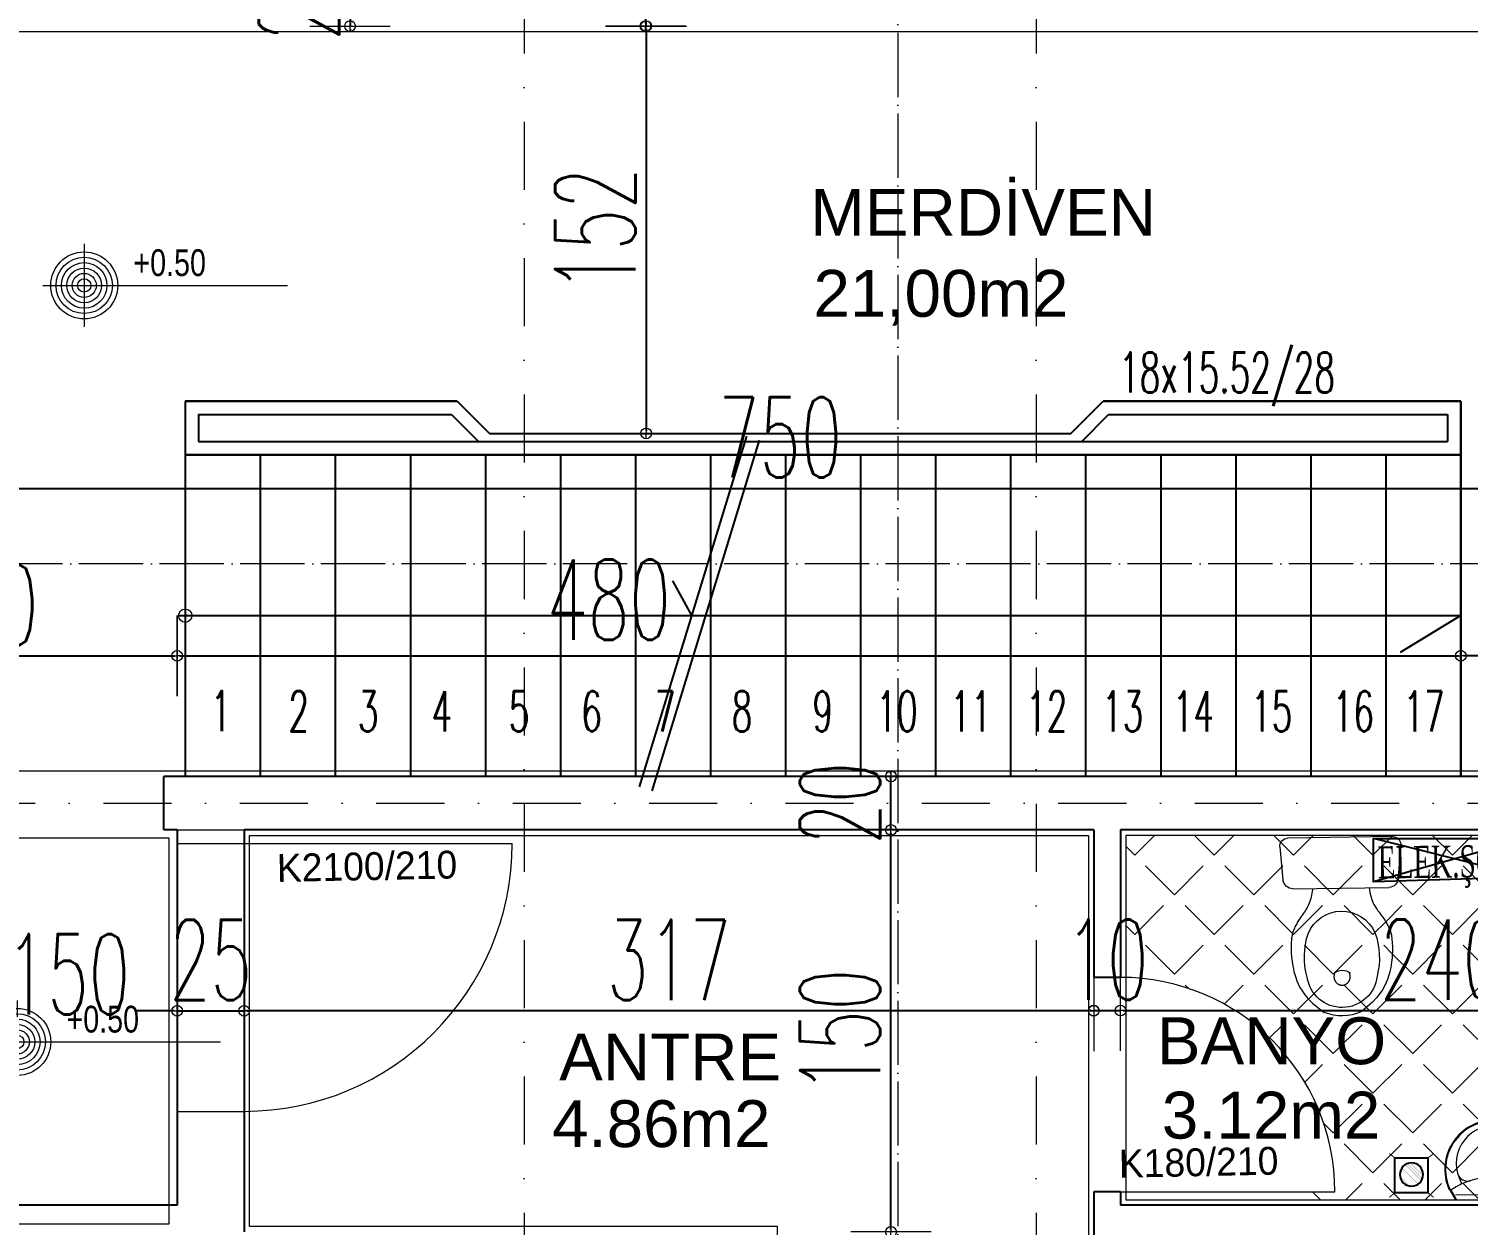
# Model space of a CAD drawing. Header units: millimetres. Extents: x -16104 to 67872, y -88009 to 12107.
# Drawn here: x 8134 to 8671, y 10343 to 10789 of the extents above; entities that cross this region are included whole.
import ezdxf

# ---------------------------------------------------------------- set-up
doc = ezdxf.new("R2010")
doc.units = ezdxf.units.MM
for name, pattern in [('ACAD_ISO04W100', [30, 24, -3, 0, -3]), ('ACAD_ISO07W100', [3, 0, -3]), ('DASHDOTX2', [50.8, 25.4, -12.7, 0, -12.7])]:
    doc.linetypes.add(name, pattern=pattern)
doc.layers.get('0').update_dxf_attribs({"color": 241})
for name, color, linetype, lineweight in [('AKS', 1, 'ACAD_ISO07W100', 5), ('akslar', 144, 'Continuous', 20), ('duvar', 123, 'Continuous', 25), ('emsal&kolon', 1, 'Continuous', 5), ('kapı', 3, 'Continuous', 5), ('KOTLAR', 5, 'Continuous', 20), ('merdiven', 4, 'Continuous', 25), ('OLCU', 54, 'Continuous', 13), ('PASEMCON', 2, 'Continuous', 9), ('POZ', 36, 'Continuous', 18), ('SıVA', 40, 'Continuous', 9), ('tefriş', 30, 'Continuous', 5), ('YAZI', 22, 'Continuous', 18), ('ÖLÇÜ', 252, 'Continuous', 20)]:
    doc.layers.add(name, color=color, linetype=linetype, lineweight=lineweight)
doc.styles.add('DIM', font='Txttw.shx', dxfattribs={"width": 0.6})
doc.styles.add('DIN', font='times.ttf', dxfattribs={"width": 0.6})
doc.styles.add('M2', font='stylu.ttf', dxfattribs={"height": 10})
doc.styles.add('TSIMPLEX', font='tsimplex', dxfattribs={"width": 0.8})
doc.dimstyles.new('50', dxfattribs={"dimscale": 0, "dimtxt": 30, "dimasz": 1, "dimexe": 0, "dimexo": 2, "dimgap": 4, "dimtad": 1, "dimdec": 0, "dimzin": 0, "dimdsep": 46, "dimtxsty": 'DIM', "dimblk1": 'DOT', "dimblk2": 'DOT', "dimsah": 1, "dimcen": 1.5, "dimdle": 3, "dimse1": 1, "dimse2": 1, "dimclrd": 256, "dimclre": 9, "dimclrt": 256, "dimadec": 0, "dimazin": 0, "dimtfac": 0.24, "dimtdec": 0, "dimtix": 1, "dimtmove": 2, "dimatfit": 3, "dimldrblk": 'DOT', "dimfxl": 0, "dimtolj": 1, "dimtzin": 15, "dimarcsym": 0})

# ---------------------------------------------------------------- blocks, each defined once
blk = doc.blocks.new('lavabo')
at = {"layer": 'tefriş', "linetype": 'Continuous'}
for p, q in [((-22.77, -4.94), (-19.92, 0)), ((-22.43, -5.14), (-19.46, 0)), ((-19.92, 0), (19.92, 0)), ((19.46, 0), (22.43, -5.14)), ((19.92, 0), (22.77, -4.94)), ((19.92, -2.7), (-19.92, -2.7)), ((-6.25, -5.54), (-6.77, -6.08)), ((-6.77, -6.08), (-6.31, -7.1)), ((-6.31, -7.1), (-6.71, -8.15)), ((-6.51, -5.81), (-3.84, -8.34)), ((-6.44, -8.41), (-3.91, -5.74)), ((-5.2, -5.94), (-6.25, -5.54)), ((-4.18, -5.48), (-5.2, -5.94)), ((-3.64, -6), (-4.18, -5.48)), ((-4.04, -7.04), (-3.64, -6)), ((-3.58, -8.07), (-4.04, -7.04)), ((-1.17, -15.33), (-1.76, -6.54)), ((1.76, -6.26), (1.14, -15.33)), ((3.38, -5.9), (3.91, -5.38)), ((3.81, -6.94), (3.38, -5.9)), ((3.38, -7.98), (3.81, -6.94)), ((6.25, -8.24), (3.65, -5.64)), ((6.25, -5.64), (3.65, -8.24)), ((3.91, -5.38), (4.95, -5.81)), ((4.95, -5.81), (5.99, -5.38)), ((5.99, -5.38), (6.51, -5.9)), ((6.51, -5.9), (6.08, -6.94)), ((6.08, -6.94), (6.51, -7.98)), ((-6.71, -8.15), (-6.17, -8.66)), ((-6.17, -8.66), (-5.15, -8.21)), ((-5.15, -8.21), (-4.1, -8.61)), ((-4.1, -8.61), (-3.58, -8.07)), ((3.91, -8.51), (3.38, -7.98)), ((4.95, -8.08), (3.91, -8.51)), ((5.99, -8.51), (4.95, -8.08)), ((6.51, -7.98), (5.99, -8.51))]:
    blk.add_line(p, q, dxfattribs=at)
at = {"layer": 'tefriş', "linetype": 'Continuous', "extrusion": (0, 0, -1)}
for centre, major_axis, ratio, start_param, end_param in [((0, -16), (-18.1, -18.1), 1, 5.497787, 7.48683), ((0, -16), (-17.82, -17.82), 1, 5.497787, 7.48683), ((-22.66, -5.93), (-0.566, -0.566), 1, 1.203644, 1.828723), ((-23.47, -4.54), (-0.566, 0.566), 1, 2.879793, 3.399519), ((-22.66, -5.93), (-0.283, 0.283), 1, -0.367152, 0.257926), ((-23.47, -4.54), (-0.849, -0.849), 1, 4.45059, 4.970315), ((-22.3, -6.09), (-0.566, -0.566), 1, 1.828723, 2.945097), ((-0.28, 26.67), (-27.35, -27.35), 1, 5.526576, 6.089571), ((0, -6.4), (-1.25, -1.25), 1, 0.7034, 3.844992), ((0, -16), (-18.1, -18.1), 1, 3.508745, 5.497787), ((0, -16), (-17.82, -17.82), 1, 3.508745, 5.497787), ((0.28, 26.67), (-27.35, -27.35), 1, 4.906004, 5.469573), ((22.3, -6.09), (-0.566, 0.566), 1, 0.196496, 1.31287), ((23.47, -4.54), (-0.849, 0.849), 1, 4.454463, 4.974188), ((23.47, -4.54), (-0.566, -0.566), 1, 6.025259, 6.544985), ((22.66, -5.93), (-0.283, 0.283), 1, 1.31287, 1.937948), ((22.66, -5.93), (-0.566, 0.566), 1, 1.31287, 1.937948), ((0, -19.04), (-13.92, 13.92), 1, 3.926991, 6.023888), ((-13.8, -15.22), (-3.8, -3.8), 1, 1.128011, 2.639725), ((-17.71, -8.76), (-0.566, -0.566), 1, 2.805213, 4.453092), ((0, -19.04), (-13.92, 13.92), 1, 1.830093, 3.926991), ((13.8, -15.22), (-3.8, -3.8), 1, 2.072664, 3.584378), ((17.71, -8.76), (-0.566, -0.566), 1, 0.259297, 1.907176), ((-0.01, -19.56), (0, 2.35), 0.991954, 1.570796326779968, 7.853981633959554), ((-0.01, -15.24), (-0.82, 0.82), 1, 2.438193, 5.415789)]:
    blk.add_ellipse(centre, major_axis=major_axis, ratio=ratio, start_param=start_param, end_param=end_param, dxfattribs=at)
blk = doc.blocks.new('klozet')
at = {"layer": 'tefriş', "linetype": 'Continuous'}
for p, q in [((3.25, 22.57), (15.54, 21.55)), ((0, -19.58), (0, 19.58)), ((18.91, 17.89), (18.91, -17.89)), ((30.79, 15.96), (31.18, 16.21)), ((31.18, 16.21), (31.58, 16.45)), ((31.58, 16.45), (31.98, 16.68)), ((31.98, 16.68), (32.38, 16.91)), ((32.38, 16.91), (32.78, 17.13)), ((32.78, 17.13), (33.18, 17.33)), ((33.18, 17.33), (33.58, 17.53)), ((33.58, 17.53), (33.97, 17.7)), ((33.97, 17.7), (34.36, 17.87)), ((34.36, 17.87), (34.75, 18.02)), ((34.75, 18.02), (35.14, 18.15)), ((35.14, 18.15), (35.54, 18.28)), ((35.54, 18.28), (35.95, 18.39)), ((35.95, 18.39), (36.37, 18.48)), ((36.37, 18.48), (36.8, 18.57)), ((36.8, 18.57), (37.26, 18.64)), ((37.26, 18.64), (37.72, 18.7)), ((37.72, 18.7), (38.2, 18.75)), ((38.2, 18.75), (38.69, 18.79)), ((38.69, 18.79), (39.18, 18.82)), ((39.18, 18.82), (39.68, 18.85)), ((39.68, 18.85), (40.18, 18.87)), ((40.18, 18.87), (40.67, 18.89)), ((40.67, 18.89), (41.16, 18.9)), ((41.16, 18.9), (41.66, 18.9)), ((41.66, 18.9), (42.17, 18.9)), ((42.17, 18.9), (42.7, 18.89)), ((42.7, 18.89), (43.26, 18.86)), ((43.26, 18.86), (43.87, 18.83)), ((43.87, 18.83), (44.52, 18.78)), ((44.52, 18.78), (45.24, 18.71)), ((45.24, 18.71), (46.03, 18.62)), ((46.03, 18.62), (46.88, 18.51)), ((46.88, 18.51), (47.8, 18.36)), ((47.8, 18.36), (48.78, 18.18)), ((48.78, 18.18), (49.81, 17.95)), ((49.81, 17.95), (50.9, 17.66)), ((50.9, 17.66), (52.04, 17.32)), ((52.04, 17.32), (53.23, 16.91)), ((53.23, 16.91), (54.46, 16.42)), ((54.46, 16.42), (55.75, 15.8)), ((18.91, 10.5), (20.67, 10.81)), ((20.67, 10.81), (22.16, 11.15)), ((22.16, 11.15), (23.39, 11.51)), ((23.39, 11.51), (24.42, 11.88)), ((24.42, 11.88), (25.26, 12.26)), ((25.26, 12.26), (25.97, 12.64)), ((25.97, 12.64), (26.56, 13.02)), ((26.56, 13.02), (27.09, 13.38)), ((27.09, 13.38), (27.58, 13.72)), ((27.58, 13.72), (28.03, 14.04)), ((28.03, 14.04), (28.46, 14.34)), ((28.46, 14.34), (28.87, 14.64)), ((28.87, 14.64), (29.26, 14.92)), ((29.26, 14.92), (29.64, 15.18)), ((29.64, 15.18), (30.02, 15.45)), ((30.02, 15.45), (30.4, 15.7)), ((30.4, 15.7), (30.79, 15.96)), ((55.75, 15.8), (57.1, 15.02)), ((57.1, 15.02), (58.53, 14.02)), ((58.53, 14.02), (60.05, 12.75)), ((60.05, 12.75), (61.66, 11.16)), ((61.66, 11.16), (63.38, 9.22)), ((63.38, 9.22), (65.22, 6.86)), ((50.48, 2.72), (50.35, 2.67)), ((50.64, 2.77), (50.48, 2.72)), ((50.82, 2.81), (50.64, 2.77)), ((51.02, 2.85), (50.82, 2.81)), ((51.23, 2.88), (51.02, 2.85)), ((51.44, 2.91), (51.23, 2.88)), ((51.66, 2.93), (51.44, 2.91)), ((51.87, 2.94), (51.66, 2.93)), ((52.06, 2.95), (51.87, 2.94)), ((52.26, 2.94), (52.06, 2.95)), ((52.44, 2.93), (52.26, 2.94)), ((52.61, 2.9), (52.44, 2.93)), ((52.78, 2.87), (52.61, 2.9)), ((52.94, 2.83), (52.78, 2.87)), ((53.09, 2.79), (52.94, 2.83)), ((53.25, 2.74), (53.09, 2.79)), ((53.39, 2.68), (53.25, 2.74)), ((53.54, 2.62), (53.39, 2.68)), ((53.68, 2.54), (53.54, 2.62)), ((53.81, 2.47), (53.68, 2.54)), ((53.94, 2.39), (53.81, 2.47)), ((54.07, 2.3), (53.94, 2.39)), ((54.19, 2.2), (54.07, 2.3)), ((54.31, 2.1), (54.19, 2.2)), ((54.42, 2), (54.31, 2.1)), ((54.52, 1.89), (54.42, 2)), ((54.62, 1.77), (54.52, 1.89)), ((54.72, 1.66), (54.62, 1.77)), ((54.8, 1.53), (54.72, 1.66)), ((54.88, 1.41), (54.8, 1.53)), ((54.95, 1.28), (54.88, 1.41)), ((55.02, 1.15), (54.95, 1.28)), ((55.08, 1.01), (55.02, 1.15)), ((55.13, 0.88), (55.08, 1.01)), ((55.17, 0.74), (55.13, 0.88)), ((55.21, 0.6), (55.17, 0.74)), ((55.23, 0.46), (55.21, 0.6)), ((55.25, 0.32), (55.23, 0.46)), ((55.26, 0.18), (55.25, 0.32)), ((55.27, 0.04), (55.26, 0.18)), ((55.26, -0.1), (55.27, 0.04)), ((50.35, -2.59), (50.48, -2.64)), ((50.48, -2.64), (50.64, -2.69)), ((50.64, -2.69), (50.82, -2.73)), ((50.82, -2.73), (51.02, -2.77)), ((51.02, -2.77), (51.23, -2.8)), ((51.23, -2.8), (51.44, -2.83)), ((51.44, -2.83), (51.66, -2.85)), ((51.66, -2.85), (51.87, -2.86)), ((51.87, -2.86), (52.06, -2.87)), ((52.06, -2.87), (52.26, -2.86)), ((52.26, -2.86), (52.44, -2.85)), ((52.44, -2.85), (52.61, -2.82)), ((52.61, -2.82), (52.78, -2.79)), ((52.78, -2.79), (52.94, -2.75)), ((52.94, -2.75), (53.09, -2.71)), ((53.09, -2.71), (53.25, -2.66)), ((53.25, -2.66), (53.39, -2.6)), ((53.39, -2.6), (53.54, -2.54)), ((53.54, -2.54), (53.68, -2.47)), ((53.68, -2.47), (53.81, -2.39)), ((53.81, -2.39), (53.94, -2.31)), ((53.94, -2.31), (54.07, -2.22)), ((54.07, -2.22), (54.19, -2.12)), ((54.19, -2.12), (54.31, -2.02)), ((54.31, -2.02), (54.42, -1.92)), ((54.42, -1.92), (54.52, -1.81)), ((54.52, -1.81), (54.62, -1.69)), ((54.62, -1.69), (54.72, -1.58)), ((54.72, -1.58), (54.8, -1.45)), ((54.8, -1.45), (54.88, -1.33)), ((54.88, -1.33), (54.95, -1.2)), ((54.95, -1.2), (55.02, -1.07)), ((55.02, -1.07), (55.08, -0.93)), ((55.08, -0.93), (55.13, -0.8)), ((55.13, -0.8), (55.17, -0.66)), ((55.17, -0.66), (55.21, -0.52)), ((55.21, -0.52), (55.23, -0.38)), ((55.23, -0.38), (55.25, -0.24)), ((55.25, -0.24), (55.26, -0.1)), ((18.91, -10.5), (20.67, -10.81)), ((61.66, -11.16), (63.38, -9.22)), ((63.38, -9.22), (65.22, -6.86)), ((20.67, -10.81), (22.16, -11.15)), ((22.16, -11.15), (23.39, -11.51)), ((23.39, -11.51), (24.42, -11.88)), ((24.42, -11.88), (25.26, -12.26)), ((25.26, -12.26), (25.97, -12.64)), ((25.97, -12.64), (26.56, -13.02)), ((26.56, -13.02), (27.09, -13.38)), ((27.09, -13.38), (27.58, -13.72)), ((27.58, -13.72), (28.03, -14.04)), ((28.03, -14.04), (28.46, -14.34)), ((28.46, -14.34), (28.87, -14.64)), ((28.87, -14.64), (29.26, -14.92)), ((29.26, -14.92), (29.64, -15.18)), ((29.64, -15.18), (30.02, -15.45)), ((30.02, -15.45), (30.4, -15.7)), ((30.4, -15.7), (30.79, -15.96)), ((30.79, -15.96), (31.18, -16.21)), ((54.46, -16.42), (55.75, -15.8)), ((55.75, -15.8), (57.1, -15.02)), ((57.1, -15.02), (58.53, -14.02)), ((58.53, -14.02), (60.05, -12.75)), ((60.05, -12.75), (61.66, -11.16)), ((31.18, -16.21), (31.58, -16.45)), ((31.58, -16.45), (31.98, -16.68)), ((31.98, -16.68), (32.38, -16.91)), ((32.38, -16.91), (32.78, -17.13)), ((32.78, -17.13), (33.18, -17.33)), ((33.18, -17.33), (33.58, -17.53)), ((33.58, -17.53), (33.97, -17.7)), ((33.97, -17.7), (34.36, -17.87)), ((34.36, -17.87), (34.75, -18.02)), ((34.75, -18.02), (35.14, -18.15)), ((35.14, -18.15), (35.54, -18.28)), ((35.54, -18.28), (35.95, -18.39)), ((35.95, -18.39), (36.37, -18.48)), ((36.37, -18.48), (36.8, -18.57)), ((36.8, -18.57), (37.26, -18.64)), ((37.26, -18.64), (37.72, -18.7)), ((37.72, -18.7), (38.2, -18.75)), ((38.2, -18.75), (38.69, -18.79)), ((38.69, -18.79), (39.18, -18.82)), ((39.18, -18.82), (39.68, -18.85)), ((39.68, -18.85), (40.18, -18.87)), ((40.18, -18.87), (40.67, -18.89)), ((40.67, -18.89), (41.16, -18.9)), ((41.16, -18.9), (41.66, -18.9)), ((41.66, -18.9), (42.17, -18.9)), ((42.17, -18.9), (42.7, -18.89)), ((42.7, -18.89), (43.26, -18.86)), ((43.26, -18.86), (43.87, -18.83)), ((43.87, -18.83), (44.52, -18.78)), ((44.52, -18.78), (45.24, -18.71)), ((45.24, -18.71), (46.03, -18.62)), ((46.03, -18.62), (46.88, -18.51)), ((46.88, -18.51), (47.8, -18.36)), ((47.8, -18.36), (48.78, -18.18)), ((48.78, -18.18), (49.81, -17.95)), ((49.81, -17.95), (50.9, -17.66)), ((50.9, -17.66), (52.04, -17.32)), ((52.04, -17.32), (53.23, -16.91)), ((53.23, -16.91), (54.46, -16.42)), ((15.54, -21.55), (3.25, -22.57))]:
    blk.add_line(p, q, dxfattribs=at)
for centre, start, end in [((3, 19.58), 85.2364, 180), ((3, -19.58), 180, 274.7636)]:
    blk.add_arc(centre, 3, start, end, dxfattribs=at)
for centre, major_axis, start_param, end_param in [((15.23, 17.89), (2.6, 2.6), 5.497787, 6.985442), ((41.09, 0), (-9.59, 9.59), -0.381645, 1.952441), ((44.74, -13.39), (-19.37, 19.37), -1.051849, -0.451182), ((50.37, 0), (9.28, 9.28), 4.048178, 6.947396), ((49, 0), (-12.46, 12.46), 3.526763, 4.327219), ((54.6, 0.04), (-3.54, 3.54), 0.094871, 1.475925), ((44.74, 13.39), (-19.37, 19.37), 2.021978, 2.622645), ((15.23, -17.89), (-2.6, 2.6), 2.439336, 3.926991)]:
    blk.add_ellipse(centre, major_axis=major_axis, ratio=1, start_param=start_param, end_param=end_param, dxfattribs=at)
blk = doc.blocks.new('DOT')
for p, q in [((0, 15), (0, -15)), ((-2, 0), (0, 0)), ((2, 0), (0, 0))]:
    blk.add_line(p, q)
blk.add_circle((0, 0), 2)
blk = doc.blocks.new('*D3877')
at = {"layer": 'Defpoints', "color": 0, "transparency": 16777216}
for p in [(8254.1, 10810.04), (8254.1, 10790.04), (8254.1, 10790.04)]:
    blk.add_point(p, dxfattribs=at)
at = {"layer": 'OLCU', "lineweight": -2, "transparency": 16777216}
for p, q in [((8254.1, 10811.04), (8254.1, 10812.04)), ((8254.1, 10810.04), (8254.1, 10790.04)), ((8254.1, 10789.04), (8254.1, 10788.04))]:
    blk.add_line(p, q, dxfattribs=at)
for p, rotation in [((8254.1, 10810.04), 270), ((8254.1, 10790.04), 90)]:
    blk.add_blockref('DOT', p, dxfattribs=dict(at, rotation=rotation))
at = {"layer": 'OLCU', "transparency": 16777216, "insert": (8235.1, 10800.04), "char_height": 30, "attachment_point": 5, "rotation": 90, "style": 'DIM'}
blk.add_mtext('\\A1;20', dxfattribs=at)
blk = doc.blocks.new('*D3897')
at = {"layer": 'Defpoints', "color": 0, "transparency": 16777216}
for p in [(8189.6, 10422.54), (8189.6, 10355.04), (8039.6, 10340.04)]:
    blk.add_point(p, dxfattribs=at)
at = {"layer": 'OLCU', "lineweight": -2, "transparency": 16777216}
for p, q in [((8040.6, 10422.54), (8123.46, 10422.54)), ((8188.6, 10422.54), (8174.32, 10422.54))]:
    blk.add_line(p, q, dxfattribs=at)
at = {"layer": 'OLCU', "lineweight": -2, "transparency": 16777216, "rotation": 180}
blk.add_blockref('DOT', (8039.6, 10422.54), dxfattribs=at)
at = {"layer": 'OLCU', "lineweight": -2, "transparency": 16777216}
blk.add_blockref('DOT', (8189.6, 10422.54), dxfattribs=at)
at = {"layer": 'OLCU', "transparency": 16777216, "insert": (8148.89, 10436.22), "char_height": 30, "attachment_point": 5, "style": 'DIM'}
blk.add_mtext('\\A1;150', dxfattribs=at)
blk = doc.blocks.new('*D3967')
at = {"layer": 'Defpoints', "color": 0, "transparency": 16777216}
for p in [(8214.6, 10435.04), (8531.6, 10435.04), (8214.6, 10422.54)]:
    blk.add_point(p, dxfattribs=at)
at = {"layer": 'OLCU', "lineweight": -2, "transparency": 16777216}
blk.add_line((8530.6, 10422.54), (8215.6, 10422.54), dxfattribs=at)
at = {"layer": 'OLCU', "lineweight": -2, "transparency": 16777216, "rotation": 180}
blk.add_blockref('DOT', (8214.6, 10422.54), dxfattribs=at)
at = {"layer": 'OLCU', "lineweight": -2, "transparency": 16777216}
blk.add_blockref('DOT', (8531.6, 10422.54), dxfattribs=at)
at = {"layer": 'OLCU', "transparency": 16777216, "insert": (8373.1, 10441.54), "char_height": 30, "attachment_point": 5, "style": 'DIM'}
blk.add_mtext('\\A1;317', dxfattribs=at)
blk = doc.blocks.new('*D3968')
at = {"layer": 'Defpoints', "color": 0, "transparency": 16777216}
for p in [(8531.6, 10435.04), (8541.6, 10435.04), (8541.6, 10422.64)]:
    blk.add_point(p, dxfattribs=at)
at = {"layer": 'OLCU', "lineweight": -2, "transparency": 16777216}
for p, q in [((8530.6, 10422.64), (8529.6, 10422.64)), ((8531.6, 10422.64), (8541.6, 10422.64)), ((8542.6, 10422.64), (8543.6, 10422.64))]:
    blk.add_line(p, q, dxfattribs=at)
blk.add_blockref('DOT', (8531.6, 10422.64), dxfattribs=at)
at = {"layer": 'OLCU', "lineweight": -2, "transparency": 16777216, "rotation": 180}
blk.add_blockref('DOT', (8541.6, 10422.64), dxfattribs=at)
at = {"layer": 'OLCU', "transparency": 16777216, "insert": (8536.6, 10441.64), "char_height": 30, "attachment_point": 5, "style": 'DIM'}
blk.add_mtext('\\A1;10', dxfattribs=at)
blk = doc.blocks.new('*D3898')
at = {"layer": 'Defpoints', "color": 0, "transparency": 16777216}
for p in [(8541.6, 10422.64), (8781.6, 10422.64), (8781.6, 10422.64)]:
    blk.add_point(p, dxfattribs=at)
at = {"layer": 'OLCU', "lineweight": -2, "transparency": 16777216}
blk.add_line((8542.6, 10422.64), (8780.6, 10422.64), dxfattribs=at)
at = {"layer": 'OLCU', "lineweight": -2, "transparency": 16777216, "rotation": 180}
blk.add_blockref('DOT', (8541.6, 10422.64), dxfattribs=at)
at = {"layer": 'OLCU', "lineweight": -2, "transparency": 16777216}
blk.add_blockref('DOT', (8781.6, 10422.64), dxfattribs=at)
at = {"layer": 'OLCU', "transparency": 16777216, "insert": (8661.6, 10441.64), "char_height": 30, "attachment_point": 5, "style": 'DIM'}
blk.add_mtext('\\A1;240', dxfattribs=at)
blk = doc.blocks.new('*D3899')
at = {"layer": 'Defpoints', "color": 0, "transparency": 16777216}
for p in [(8455.96, 10490.04), (8455.96, 10490.04), (8455.96, 10340.04)]:
    blk.add_point(p, dxfattribs=at)
at = {"layer": 'OLCU', "lineweight": -2, "transparency": 16777216}
blk.add_line((8455.96, 10341.04), (8455.96, 10489.04), dxfattribs=at)
for p, rotation in [((8455.96, 10490.04), 90), ((8455.96, 10340.04), 270)]:
    blk.add_blockref('DOT', p, dxfattribs=dict(at, rotation=rotation))
at = {"layer": 'OLCU', "transparency": 16777216, "insert": (8436.96, 10415.04), "char_height": 30, "attachment_point": 5, "rotation": 90, "style": 'DIM'}
blk.add_mtext('\\A1;150', dxfattribs=at)
blk = doc.blocks.new('*D3900')
at = {"layer": 'Defpoints', "color": 0, "transparency": 16777216}
for p in [(8455.96, 10510.04), (8455.96, 10510.04), (8455.96, 10490.04)]:
    blk.add_point(p, dxfattribs=at)
at = {"layer": 'OLCU', "lineweight": -2, "transparency": 16777216}
for p, q in [((8455.96, 10511.04), (8455.96, 10512.04)), ((8455.96, 10490.04), (8455.96, 10510.04)), ((8455.96, 10489.04), (8455.96, 10488.04))]:
    blk.add_line(p, q, dxfattribs=at)
for p, rotation in [((8455.96, 10510.04), 270), ((8455.96, 10490.04), 90)]:
    blk.add_blockref('DOT', p, dxfattribs=dict(at, rotation=rotation))
at = {"layer": 'OLCU', "transparency": 16777216, "insert": (8436.96, 10500.04), "char_height": 30, "attachment_point": 5, "rotation": 90, "style": 'DIM'}
blk.add_mtext('\\A1;20', dxfattribs=at)
blk = doc.blocks.new('*D3826')
at = {"layer": 'Defpoints', "color": 0, "transparency": 16777216}
for p in [(8189.6, 10422.54), (8214.6, 10422.54), (8214.6, 10422.54)]:
    blk.add_point(p, dxfattribs=at)
at = {"layer": 'OLCU', "lineweight": -2, "transparency": 16777216}
for p, q in [((8188.6, 10422.54), (8187.6, 10422.54)), ((8189.6, 10422.54), (8214.6, 10422.54)), ((8215.6, 10422.54), (8216.6, 10422.54))]:
    blk.add_line(p, q, dxfattribs=at)
blk.add_blockref('DOT', (8189.6, 10422.54), dxfattribs=at)
at = {"layer": 'OLCU', "lineweight": -2, "transparency": 16777216, "rotation": 180}
blk.add_blockref('DOT', (8214.6, 10422.54), dxfattribs=at)
at = {"layer": 'OLCU', "transparency": 16777216, "insert": (8202.1, 10441.54), "char_height": 30, "attachment_point": 5, "style": 'DIM'}
blk.add_mtext('\\A1;25', dxfattribs=at)
blk = doc.blocks.new('*D3828')
at = {"layer": 'Defpoints', "color": 0, "transparency": 16777216}
for p in [(8189.6, 10555.04), (8039.6, 10540.04), (8189.6, 10540.04)]:
    blk.add_point(p, dxfattribs=at)
at = {"layer": 'OLCU', "lineweight": -2, "transparency": 16777216}
blk.add_line((8040.6, 10555.04), (8188.6, 10555.04), dxfattribs=at)
at = {"layer": 'OLCU', "lineweight": -2, "transparency": 16777216, "rotation": 180}
blk.add_blockref('DOT', (8039.6, 10555.04), dxfattribs=at)
at = {"layer": 'OLCU', "lineweight": -2, "transparency": 16777216}
blk.add_blockref('DOT', (8189.6, 10555.04), dxfattribs=at)
at = {"layer": 'OLCU', "transparency": 16777216, "insert": (8114.6, 10574.04), "char_height": 30, "attachment_point": 5, "style": 'DIM'}
blk.add_mtext('\\A1;150', dxfattribs=at)
blk = doc.blocks.new('*D3829')
at = {"layer": 'Defpoints', "color": 0, "transparency": 16777216}
for p in [(8189.6, 10555.04), (8668.6, 10555.04), (8668.6, 10555.04)]:
    blk.add_point(p, dxfattribs=at)
at = {"layer": 'OLCU', "lineweight": -2, "transparency": 16777216}
blk.add_line((8190.6, 10555.04), (8667.6, 10555.04), dxfattribs=at)
at = {"layer": 'OLCU', "lineweight": -2, "transparency": 16777216, "rotation": 180}
blk.add_blockref('DOT', (8189.6, 10555.04), dxfattribs=at)
at = {"layer": 'OLCU', "lineweight": -2, "transparency": 16777216}
blk.add_blockref('DOT', (8668.6, 10555.04), dxfattribs=at)
at = {"layer": 'OLCU', "transparency": 16777216, "insert": (8350.58, 10575.99), "char_height": 30, "attachment_point": 5, "style": 'DIM'}
blk.add_mtext('\\A1;480', dxfattribs=at)
blk = doc.blocks.new('*D3830')
at = {"layer": 'Defpoints', "color": 0, "transparency": 16777216}
for p in [(8668.6, 10555.04), (8668.6, 10545.04), (8789.6, 10545.04)]:
    blk.add_point(p, dxfattribs=at)
at = {"layer": 'OLCU', "lineweight": -2, "transparency": 16777216}
blk.add_line((8788.6, 10555.04), (8669.6, 10555.04), dxfattribs=at)
at = {"layer": 'OLCU', "lineweight": -2, "transparency": 16777216, "rotation": 180}
blk.add_blockref('DOT', (8668.6, 10555.04), dxfattribs=at)
at = {"layer": 'OLCU', "lineweight": -2, "transparency": 16777216}
blk.add_blockref('DOT', (8789.6, 10555.04), dxfattribs=at)
at = {"layer": 'OLCU', "transparency": 16777216, "insert": (8729.1, 10574.04), "char_height": 30, "attachment_point": 5, "style": 'DIM'}
blk.add_mtext('\\A1;120', dxfattribs=at)
blk = doc.blocks.new('*D3837')
at = {"layer": 'Defpoints', "color": 0, "transparency": 16777216}
for p in [(8039.6, 10617.54), (8789.6, 10617.54), (8789.6, 10617.54)]:
    blk.add_point(p, dxfattribs=at)
at = {"layer": 'OLCU', "lineweight": -2, "transparency": 16777216}
blk.add_line((8040.6, 10617.54), (8788.6, 10617.54), dxfattribs=at)
at = {"layer": 'OLCU', "lineweight": -2, "transparency": 16777216, "rotation": 180}
blk.add_blockref('DOT', (8039.6, 10617.54), dxfattribs=at)
at = {"layer": 'OLCU', "lineweight": -2, "transparency": 16777216}
blk.add_blockref('DOT', (8789.6, 10617.54), dxfattribs=at)
at = {"layer": 'OLCU', "transparency": 16777216, "insert": (8414.6, 10636.54), "char_height": 30, "attachment_point": 5, "style": 'DIM'}
blk.add_mtext('\\A1;750', dxfattribs=at)
blk = doc.blocks.new('Kot')
at = {"layer": 'KOTLAR'}
for p, q in [((0, 0.155), (0, -0.155)), ((-0.155, 0), (0.7586, 0))]:
    blk.add_line(p, q, dxfattribs=at)
for radius in [0.125, 0.105, 0.085, 0.065, 0.045, 0.045, 0.025]:
    blk.add_circle((0, 0), radius, dxfattribs=at)
at = {"layer": 'YAZI', "style": 'TSIMPLEX', "width": 0.8}
blk.add_attdef('KOTH', (0.1836, 0.0349), '', height=0.1, dxfattribs=at)
blk = doc.blocks.new('*D3850')
at = {"layer": 'Defpoints', "color": 0, "transparency": 16777216}
for p in [(8364.38, 10979.73), (8364.38, 10790.04), (8364.38, 10790.04)]:
    blk.add_point(p, dxfattribs=at)
at = {"layer": 'OLCU', "lineweight": -2, "transparency": 16777216}
blk.add_line((8364.38, 10978.73), (8364.38, 10791.04), dxfattribs=at)
for p, rotation in [((8364.38, 10979.73), 90), ((8364.38, 10790.04), 270)]:
    blk.add_blockref('DOT', p, dxfattribs=dict(at, rotation=rotation))
at = {"layer": 'OLCU', "transparency": 16777216, "insert": (8345.38, 10884.89), "char_height": 30, "attachment_point": 5, "rotation": 90, "style": 'DIM'}
blk.add_mtext('\\A1;190', dxfattribs=at)
blk = doc.blocks.new('*D3910')
at = {"layer": 'Defpoints', "color": 0, "transparency": 16777216}
for p in [(8364.6, 10790.04), (8364.6, 10638.04), (8364.6, 10638.04)]:
    blk.add_point(p, dxfattribs=at)
at = {"layer": 'OLCU', "lineweight": -2, "transparency": 16777216}
blk.add_line((8364.6, 10789.04), (8364.6, 10639.04), dxfattribs=at)
for p, rotation in [((8364.6, 10790.04), 90), ((8364.6, 10638.04), 270)]:
    blk.add_blockref('DOT', p, dxfattribs=dict(at, rotation=rotation))
at = {"layer": 'OLCU', "transparency": 16777216, "insert": (8345.6, 10714.04), "char_height": 30, "attachment_point": 5, "rotation": 90, "style": 'DIM'}
blk.add_mtext('\\A1;152', dxfattribs=at)
blk = doc.blocks.new('A$C412C2498')
at = {"color": 5, "const_width": 0.6}
for points in [[(3.64, 24.29), (0.19, 27)], [(23.8, 24.29), (27.26, 27)], [(3.64, 2.95), (0.19, 0.24)], [(23.8, 2.95), (27.26, 0.24)]]:
    blk.add_lwpolyline(points, dxfattribs=at)
at = {"color": 5}
blk.add_lwpolyline([(23.8, 24.29), (3.64, 24.29), (3.64, 2.95), (23.8, 2.95)], close=True, dxfattribs=at)
at = {"const_width": 0.1}
for points in [[(6.68, 12.23), (14.63, 20.17)], [(6.76, 14.48), (12.37, 20.1)], [(7.15, 10.44), (16.41, 19.71)], [(7.89, 9.07), (17.79, 18.97)], [(8.8, 8), (18.86, 18.06)], [(9.96, 7.09), (19.77, 16.9)], [(11.26, 6.45), (20.41, 15.6)], [(13.03, 6.04), (20.82, 13.83)], [(14.77, 6.07), (20.78, 12.09)], [(17.41, 7.02), (19.84, 9.45)]]:
    blk.add_lwpolyline(points, dxfattribs=at)
blk.add_circle((13.74, 13.11), 7.12)
blk = doc.blocks.new('A$C5E2C1EC0')
at = {"xscale": 0.6105719971092185, "yscale": 0.6105719971092185, "zscale": 0.6105719971092185}
blk.add_blockref('A$C412C2498', (0, 0), dxfattribs=at)
blk = doc.blocks.new('90')
at = {"layer": 'duvar'}
for p, q in [((76726.22, -20900.91), (76710.05, -20843.58)), ((76711.76, -20900.91), (76726.22, -20843.58))]:
    blk.add_line(p, q, dxfattribs=at)
blk.add_lwpolyline([(76711.76, -20900.91), (76710.05, -20843.58), (76726.22, -20843.58), (76726.22, -20900.91)], close=True, dxfattribs=at)
at = {"layer": 'PASEMCON', "color": 7, "style": 'DIN', "width": 0.6}
blk.add_text('ELEK.ŞOH.', height=12.004, rotation=270.6425, dxfattribs=at).set_placement((76711.3, -20845.16))

msp = doc.modelspace()

# ---------------------------------------------------------------- hatches: boundary and pattern name
at = {"layer": 'ÖLÇÜ'}
h = msp.add_hatch(dxfattribs=at)
h.set_pattern_fill('ANGLE,_O', color=256, scale=3, angle=45)
h.set_pattern_definition([(45, (-3603.393, 17059.605), (-14.817423, 14.817423), [15.24, -5.715]), (135, (-3603.393, 17059.605), (-14.817423, -14.817423), [15.24, -5.715])])
h.paths.add_polyline_path([(8600.53, 10488.04), (8543.6, 10488.04), (8543.6, 10435.02, -0.203529), (8600.53, 10409.14)])
h.paths.add_polyline_path([(8739.6, 10404.16), (8701.9, 10404.16, -0.414214), (8691.9, 10414.16), (8691.9, 10474.16, -0.414214), (8701.9, 10484.16), (8739.6, 10484.16), (8739.6, 10488.04), (8600.53, 10488.04), (8600.53, 10409.14, -0.187825), (8621.6, 10355.04), (8600.53, 10355.04), (8600.53, 10352.04), (8739.6, 10352.04)])
h.paths.add_polyline_path([(8676.16, 10357.75), (8676.55, 10358.12), (8677.28, 10357.79), (8678.04, 10358.07), (8678.41, 10357.67), (8678.07, 10356.94), (8678.36, 10356.18), (8677.96, 10355.82), (8677.23, 10356.15), (8676.47, 10355.87), (8676.1, 10356.26), (8676.44, 10357)], flags=16)
h.paths.add_polyline_path([(8683.42, 10357.56), (8683.81, 10357.94), (8684.55, 10357.62), (8685.3, 10357.93), (8685.68, 10357.54), (8685.36, 10356.8), (8685.66, 10356.05), (8685.28, 10355.67), (8684.54, 10355.99), (8683.79, 10355.69), (8683.41, 10356.07), (8683.73, 10356.81)], flags=16)
h.paths.add_polyline_path([(8643.03, 10443.7), (8643.05, 10444.3), (8643.07, 10444.87), (8643.07, 10445.4), (8643.07, 10445.91), (8643.06, 10446.4), (8643.04, 10446.89), (8643.02, 10447.39), (8642.99, 10447.89), (8642.95, 10448.38), (8642.91, 10448.88), (8642.87, 10449.36), (8642.81, 10449.84), (8642.74, 10450.31), (8642.66, 10450.76), (8642.57, 10451.19), (8642.47, 10451.61), (8642.35, 10452.02), (8642.23, 10452.42), (8642.08, 10452.81), (8641.93, 10453.19), (8641.76, 10453.58), (8641.57, 10453.97), (8641.38, 10454.36), (8641.17, 10454.76), (8640.94, 10455.15), (8640.71, 10455.55), (8640.47, 10455.95), (8640.22, 10456.34), (8639.97, 10456.73), (8639.71, 10457.11), (8639.44, 10457.49), (8639.18, 10457.87), (8638.9, 10458.25), (8638.62, 10458.64), (8638.32, 10459.04), (8638.01, 10459.46), (8637.68, 10459.91), (8637.33, 10460.39), (8636.96, 10460.91), (8636.58, 10461.51), (8636.19, 10462.21), (8635.79, 10463.05), (8635.41, 10464.06), (8635.03, 10465.3), (8634.67, 10466.77), (8634.34, 10468.53), (8613.33, 10468.23), (8613.05, 10466.46), (8612.74, 10464.97), (8612.4, 10463.73), (8612.04, 10462.7), (8611.67, 10461.85), (8611.3, 10461.14), (8610.93, 10460.53), (8610.58, 10460), (8610.25, 10459.51), (8609.93, 10459.05), (8609.63, 10458.62), (8609.35, 10458.21), (8609.07, 10457.81), (8608.81, 10457.42), (8608.55, 10457.04), (8608.3, 10456.65), (8608.05, 10456.26), (8607.81, 10455.87), (8607.57, 10455.47), (8607.34, 10455.06), (8607.12, 10454.66), (8606.91, 10454.25), (8606.71, 10453.85), (8606.53, 10453.46), (8606.35, 10453.06), (8606.2, 10452.67), (8606.05, 10452.28), (8605.92, 10451.88), (8605.8, 10451.48), (8605.7, 10451.07), (8605.61, 10450.65), (8605.53, 10450.21), (8605.47, 10449.76), (8605.41, 10449.29), (8605.37, 10448.81), (8605.34, 10448.32), (8605.31, 10447.83), (8605.29, 10447.33), (8605.28, 10446.84), (8605.27, 10446.34), (8605.27, 10445.85), (8605.27, 10445.35), (8605.28, 10444.85), (8605.3, 10444.32), (8605.35, 10443.46), (8605.38, 10443.15), (8605.31, 10444.03), (8605.27, 10445.08), (8605.27, 10446.06), (8605.28, 10447.11), (8605.32, 10448.1), (8605.39, 10449.07), (8605.5, 10450), (8605.65, 10450.86), (8605.86, 10451.68), (8606.12, 10452.47), (8606.43, 10453.25), (8606.8, 10454.05), (8607.23, 10454.85), (8607.69, 10455.66), (8608.17, 10456.45), (8608.66, 10457.2), (8609.07, 10457.81), (8609.35, 10458.21), (8609.63, 10458.62), (8609.93, 10459.05), (8610.25, 10459.51), (8610.58, 10460), (8610.93, 10460.53), (8611.3, 10461.14), (8611.67, 10461.85), (8612.04, 10462.7), (8612.4, 10463.73), (8612.74, 10464.97), (8613.05, 10466.46), (8613.33, 10468.23), (8634.34, 10468.53), (8634.67, 10466.77), (8635.03, 10465.3), (8635.41, 10464.06), (8635.79, 10463.05), (8636.19, 10462.21), (8636.58, 10461.51), (8636.96, 10460.91), (8637.33, 10460.39), (8637.68, 10459.91), (8638.01, 10459.46), (8638.32, 10459.04), (8638.62, 10458.64), (8639.07, 10458.02), (8639.59, 10457.29), (8640.1, 10456.53), (8640.6, 10455.74), (8641.06, 10454.95), (8641.49, 10454.16), (8641.85, 10453.38), (8642.16, 10452.61), (8642.42, 10451.82), (8642.62, 10450.98), (8642.78, 10450.09), (8642.89, 10449.14), (8642.97, 10448.16), (8643.03, 10447.16), (8643.07, 10446.12), (8643.08, 10445.13), (8643.05, 10444.01)], flags=16)
h.paths.add_polyline_path([(8621.58, 10436.77), (8621.53, 10436.61), (8621.49, 10436.43), (8621.46, 10436.23), (8621.43, 10436.02), (8621.4, 10435.81), (8621.38, 10435.59), (8621.38, 10435.38), (8621.38, 10435.18), (8621.39, 10434.99), (8621.4, 10434.81), (8621.43, 10434.64), (8621.46, 10434.47), (8621.5, 10434.31), (8621.55, 10434.15), (8621.6, 10434), (8621.66, 10433.86), (8621.73, 10433.71), (8621.8, 10433.58), (8621.88, 10433.44), (8621.96, 10433.31), (8622.05, 10433.19), (8622.15, 10433.07), (8622.25, 10432.95), (8622.36, 10432.84), (8622.47, 10432.74), (8622.59, 10432.64), (8622.71, 10432.55), (8622.83, 10432.47), (8622.96, 10432.39), (8623.09, 10432.32), (8623.22, 10432.25), (8623.35, 10432.2), (8623.49, 10432.15), (8623.63, 10432.11), (8623.77, 10432.08), (8623.91, 10432.05), (8624.05, 10432.03), (8624.19, 10432.02), (8624.33, 10432.02), (8624.47, 10432.03), (8624.61, 10432.04), (8624.75, 10432.06), (8624.89, 10432.09), (8625.03, 10432.13), (8625.16, 10432.17), (8625.3, 10432.23), (8625.43, 10432.29), (8625.56, 10432.35), (8625.69, 10432.43), (8625.82, 10432.51), (8625.94, 10432.6), (8626.05, 10432.69), (8626.17, 10432.79), (8626.28, 10432.9), (8626.38, 10433.01), (8626.48, 10433.13), (8626.57, 10433.25), (8626.66, 10433.38), (8626.74, 10433.51), (8626.81, 10433.65), (8626.88, 10433.79), (8626.94, 10433.94), (8627, 10434.08), (8627.05, 10434.24), (8627.09, 10434.39), (8627.12, 10434.55), (8627.15, 10434.72), (8627.17, 10434.9), (8627.18, 10435.08), (8627.19, 10435.27), (8627.18, 10435.47), (8627.17, 10435.68), (8627.14, 10435.89), (8627.11, 10436.1), (8627.08, 10436.31), (8627.04, 10436.51), (8626.97, 10436.78), (8626.94, 10436.85), (8627.04, 10436.53), (8627.15, 10435.88), (8627.2, 10435.16), (8627.12, 10434.47), (8626.92, 10433.86), (8626.62, 10433.31), (8626.18, 10432.78), (8625.57, 10432.33), (8624.89, 10432.07), (8624.19, 10432), (8623.48, 10432.13), (8622.82, 10432.45), (8622.23, 10432.94), (8621.83, 10433.5), (8621.56, 10434.08), (8621.4, 10434.72), (8621.37, 10435.37), (8621.42, 10436.02), (8621.53, 10436.63)], flags=16)
h.paths.add_polyline_path([(8779.6, 10488.04), (8739.6, 10488.04), (8739.6, 10484.16), (8771.9, 10484.16), (8771.9, 10414.16, -0.414214), (8761.9, 10404.16), (8739.6, 10404.16), (8739.6, 10352.04), (8779.6, 10352.04)])
h.paths.add_polyline_path([(8516.24, 10464.14), (8556.95, 10464.14), (8556.95, 10419.14), (8516.24, 10419.14)], flags=9)
h.paths.add_polyline_path([(8730.19, 10339.04), (8730.19, 10366.04), (8775.19, 10366.04), (8775.19, 10339.04)], flags=9)
h.paths.add_polyline_path([(8730.19, 10357.97), (8730.19, 10402.12), (8775.19, 10402.12), (8775.19, 10357.97)], flags=9)
h.paths.add_polyline_path([(8669.3, 10390.95), (8669.3, 10448.81), (8714.3, 10448.81), (8714.3, 10390.95)], flags=24)
h.paths.add_polyline_path([(8669.3, 10324.52), (8669.3, 10365.24), (8714.3, 10365.24), (8714.3, 10324.52)], flags=9)
h.paths.add_polyline_path([(8630.95, 10464.14), (8692.24, 10464.14), (8692.24, 10419.14), (8630.95, 10419.14)], flags=24)
h.paths.add_polyline_path([(8619.58, 10407.91), (8707.55, 10407.91), (8707.55, 10381.28), (8619.58, 10381.28)], flags=24)
h.paths.add_polyline_path([(8620.6, 10435.89), (8712.05, 10435.89), (8712.05, 10409.03), (8620.6, 10409.03)], flags=24)

# ---------------------------------------------------------------- linework, layer by layer
at = {"layer": 'AKS', "color": 1, "linetype": 'ACAD_ISO04W100'}
for p, q in [((8458.57, 11690.54), (8458.57, 9368.1)), ((9681.95, 10589.37), (7123.1, 10589.37))]:
    msp.add_line(p, q, dxfattribs=at)
at = {"layer": 'akslar', "linetype": 'DASHDOTX2'}
for p, q in [((8319.1, 11925.04), (8319.1, 9115.54)), ((8510.1, 11925.04), (8510.1, 9115.54)), ((6889.6, 10500.04), (9939.6, 10500.04))]:
    msp.add_line(p, q, dxfattribs=at)
at = {"layer": 'duvar'}
for p, q in [((8789.6, 10510.04), (8184.6, 10510.04)), ((8189.6, 10490.04), (8184.6, 10490.04)), ((8189.6, 10490.04), (8184.6, 10490.04)), ((8189.6, 10490.04), (8184.6, 10490.04)), ((8189.6, 10490.04), (8189.6, 10350.04)), ((8531.6, 10490.04), (8214.6, 10490.04)), ((8416.6, 10490.04), (8214.6, 10490.04)), ((8214.6, 10490.04), (8214.6, 10340.04)), ((8531.6, 10490.04), (8491.6, 10490.04)), ((8531.6, 10490.04), (8531.6, 10435.04)), ((8781.6, 10490.04), (8541.6, 10490.04)), ((8541.6, 10490.04), (8541.6, 10435.04)), ((8541.6, 10435.04), (8531.6, 10435.04)), ((8531.6, 10355.04), (8531.6, 10335.04)), ((8541.6, 10355.04), (8531.6, 10355.04)), ((8541.6, 10355.04), (8541.6, 10350.04)), ((8189.6, 10350.04), (8039.6, 10350.04)), ((8189.6, 10350.04), (8039.6, 10350.04)), ((8781.6, 10350.04), (8541.6, 10350.04))]:
    msp.add_line(p, q, dxfattribs=at)
at = {"layer": 'kapı'}
msp.add_line((8541.6, 10355.04), (8621.6, 10355.04), dxfattribs=at)
msp.add_arc((8541.6, 10355.04), 80, 0, 90, dxfattribs=at)
at = {"layer": 'merdiven'}
for p, q in [((8294.1, 10650.04), (8192.6, 10650.04)), ((8192.6, 10650.04), (8294.1, 10650.04)), ((8294.1, 10650.04), (8192.6, 10650.04)), ((8192.6, 10650.04), (8294.1, 10650.04)), ((8192.6, 10650.04), (8192.6, 10510.04)), ((8294.1, 10650.04), (8306.1, 10638.04)), ((8523.1, 10638.04), (8535.1, 10650.04)), ((8668.6, 10650.04), (8535.1, 10650.04)), ((8535.1, 10650.04), (8668.6, 10650.04)), ((8668.6, 10650.04), (8535.1, 10650.04)), ((8535.1, 10650.04), (8668.6, 10650.04)), ((8668.6, 10510.04), (8668.6, 10650.04)), ((8668.6, 10650.04), (8668.6, 10510.04)), ((8668.6, 10510.04), (8668.6, 10650.04)), ((8668.6, 10650.04), (8668.6, 10510.04)), ((8197.6, 10645.04), (8292.02, 10645.04)), ((8197.6, 10645.04), (8197.6, 10635.04)), ((8292.02, 10645.04), (8302.02, 10635.04)), ((8527.17, 10635.04), (8537.17, 10645.04)), ((8537.17, 10645.04), (8663.6, 10645.04)), ((8663.6, 10645.04), (8663.6, 10635.04)), ((8306.1, 10638.04), (8523.1, 10638.04)), ((8362.12, 10506.17), (8402.16, 10637.02)), ((8366.9, 10504.71), (8406.94, 10635.56)), ((8668.6, 10630.04), (8192.6, 10630.04)), ((8192.6, 10630.04), (8668.6, 10630.04)), ((8668.6, 10630.04), (8192.6, 10630.04)), ((8192.6, 10630.04), (8668.6, 10630.04)), ((8192.6, 10630.04), (8192.6, 10510.04)), ((8197.6, 10635.04), (8663.6, 10635.04)), ((8220.6, 10630.04), (8220.6, 10510.04)), ((8248.6, 10630.04), (8248.6, 10510.04)), ((8276.6, 10630.04), (8276.6, 10510.04)), ((8304.6, 10630.04), (8304.6, 10510.04)), ((8332.6, 10630.04), (8332.6, 10510.04)), ((8360.6, 10630.04), (8360.6, 10510.04)), ((8388.6, 10630.04), (8388.6, 10510.04)), ((8416.6, 10630.04), (8416.6, 10510.04)), ((8444.6, 10630.04), (8444.6, 10510.04)), ((8472.6, 10630.04), (8472.6, 10510.04)), ((8500.6, 10630.04), (8500.6, 10510.04)), ((8528.6, 10630.04), (8528.6, 10510.04)), ((8556.6, 10630.04), (8556.6, 10510.04)), ((8584.6, 10630.04), (8584.6, 10510.04)), ((8612.6, 10630.04), (8612.6, 10510.04)), ((8640.6, 10630.04), (8640.6, 10510.04)), ((8668.6, 10510.04), (8668.6, 10630.04)), ((8668.6, 10630.04), (8668.6, 10510.04)), ((8381.67, 10570.04), (8374.51, 10583.05)), ((8190.12, 10570.04), (8668.6, 10570.04)), ((8668.6, 10570.04), (8645.96, 10556.26)), ((8184.6, 10490.04), (8184.6, 10510.04))]:
    msp.add_line(p, q, dxfattribs=at)
at = {"layer": 'SıVA'}
for p, q in [((8189.6, 10490.04), (8214.6, 10490.04)), ((8189.6, 10485.04), (8214.6, 10485.04)), ((8214.6, 10485.04), (8314.6, 10485.04)), ((8189.6, 10385.04), (8214.6, 10385.04))]:
    msp.add_line(p, q, dxfattribs=at)
for points in [[(7386.6, 11428.04), (9442.6, 11428.04), (9442.6, 10487.04), (8809.6, 10487.04), (8809.6, 9848.54), (8844.6, 9848.54), (8844.6, 9612.54), (8018.6, 9612.54), (8018.6, 10343.04), (8186.6, 10343.04), (8186.6, 10487.04), (7386.6, 10487.04)], [(8041.6, 10788.04), (8787.6, 10788.04), (8787.6, 10512.04), (8041.6, 10512.04)], [(8413.6, 10342.04), (8216.6, 10342.04), (8216.6, 10488.04), (8529.6, 10488.04), (8529.6, 9970.54), (8529.6, 9832.54), (8413.6, 9832.54), (8413.6, 10060.04)], [(8543.6, 10488.04), (8543.6, 10352.04), (8779.6, 10352.04), (8779.6, 10488.04)]]:
    msp.add_lwpolyline(points, close=True, dxfattribs=at)
msp.add_arc((8214.6, 10485.04), 100, 270, 0, dxfattribs=at)
at = {"layer": 'ÖLÇÜ'}
msp.add_circle((8192.6, 10570.04), 2.47, dxfattribs=at)

# ---------------------------------------------------------------- block references
at = {"ltscale": 50, "xscale": -1, "rotation": 180}
msp.add_blockref('A$C5E2C1EC0', (8641.8, 10369.45), dxfattribs=at)
at = {"layer": 'KOTLAR', "ltscale": 0.01, "xscale": 100, "yscale": 100, "zscale": 100}
for p in [(8154.9, 10693.27), (8129.93, 10410.96)]:
    msp.add_blockref('Kot', p, dxfattribs=at).add_auto_attribs({'KOTH': '+0.50'})
at = {"layer": 'SıVA', "rotation": 90.0034479365245}
msp.add_blockref('90', (-12202.89, -66240.61), dxfattribs=at)
at = {"layer": 'tefriş', "xscale": -1, "rotation": 90.84024259449336}
msp.add_blockref('klozet', (8623.56, 10487.28), dxfattribs=at)
at = {"layer": 'tefriş', "xscale": -0.720000000026148, "yscale": 0.720000000030268, "zscale": 0.7200000000000002, "rotation": 179.4708559790052}
msp.add_blockref('lavabo', (8680.94, 10351.84), dxfattribs=at)

# ---------------------------------------------------------------- texts
at = {"layer": 'emsal&kolon', "char_height": 17.5, "width": 1076.8413}
for s, insert, attachment_point in [('{\\fArial|b0|i0|c162|p34;MERDİVEN}', (8554.86, 10711.79), 9), ('{\\fArial|b0|i0|c162|p34;21,00m2}', (8427.04, 10678.31), 7), ('{\\fArial|b0|i0|c162|p34;BANYO}', (8640.74, 10402.38), 9), ('{\\fArial|b0|i0|c162|p34;ANTRE}', (8414.98, 10396.58), 9), ('{\\fArial|b0|i0|c162|p34;4.86m2}', (8329.47, 10371.46), 7), ('{\\fArial|b0|i0|c162|p34;3.12m2}', (8557.02, 10374.63), 7)]:
    msp.add_mtext(s, dxfattribs=dict(at, insert=insert, attachment_point=attachment_point))
at = {"layer": 'OLCU', "char_height": 15, "attachment_point": 5, "style": 'DIM'}
for s, insert in [('\\A1;18x15.52/28', (8581.37, 10658.26)), ('\\A1;1', (8205.89, 10534.44)), ('\\A1;2', (8234.95, 10534.3)), ('\\A1;3', (8260.86, 10534.3)), ('\\A1;4', (8288.36, 10534.3)), ('\\A1;5', (8317.19, 10534.3)), ('\\A1;6', (8344.21, 10534.3)), ('\\A1;7', (8371.71, 10534.3)), ('\\A1;8', (8400.36, 10534.3)), ('\\A1;9', (8430.51, 10534.3)), ('\\A1;10', (8458.15, 10534.3)), ('\\A1;11', (8485.79, 10534.3)), ('\\A1;12', (8514.05, 10534.3)), ('\\A1;13', (8542.39, 10534.3)), ('\\A1;14', (8568.77, 10534.3)), ('\\A1;15', (8597.98, 10534.3)), ('\\A1;16', (8628.47, 10534.3)), ('\\A1;17', (8654.88, 10534.3))]:
    msp.add_mtext(s, dxfattribs=dict(at, insert=insert))
at = {"layer": 'POZ', "style": 'M2', "flags": 4}
for tag, p in [('K2100/210', (8226.89, 10470.64)), ('K180/210', (8541.08, 10360.26))]:
    msp.add_attdef(tag, p, 'K1 80/210', height=10.4, rotation=1.1392, dxfattribs=at)

# ---------------------------------------------------------------- dimensions: what is measured, and where the dimension line sits
at = {"layer": 'OLCU'}
for base, p1, p2, text, picture, middle in [((8364.38, 10790.04), (8364.38, 10979.73), (8364.38, 10790.04), '190', '*D3850', (8345.38, 10884.89)), ((8364.6, 10638.04), (8364.6, 10790.04), (8364.6, 10638.04), '152', '*D3910', (8345.6, 10714.04))]:
    dim = msp.add_linear_dim(base=base, p1=p1, p2=p2, angle=90, text=text, dimstyle='50', override={"dimscale": 1}, dxfattribs=at)
    dim.commit()
    dim.dimension.update_dxf_attribs({"geometry": picture, "text_midpoint": middle})
for base, p1, p2, picture, middle in [((8254.1, 10790.04), (8254.1, 10810.04), (8254.1, 10790.04), '*D3877', (8235.1, 10800.04)), ((8455.96, 10510.04), (8455.96, 10490.04), (8455.96, 10510.04), '*D3900', (8436.96, 10500.04)), ((8455.96, 10490.04), (8455.96, 10340.04), (8455.96, 10490.04), '*D3899', (8436.96, 10415.04))]:
    dim = msp.add_linear_dim(base=base, p1=p1, p2=p2, angle=90, dimstyle='50', override={"dimscale": 1}, dxfattribs=at)
    dim.commit()
    dim.dimension.update_dxf_attribs({"geometry": picture, "text_midpoint": middle})
for p1, p2, picture, middle in [((8039.6, 10617.54), (8789.6, 10617.54), '*D3837', (8414.6, 10636.54)), ((8189.6, 10422.54), (8214.6, 10422.54), '*D3826', (8202.1, 10441.54))]:
    dim = msp.add_aligned_dim(p1=p1, p2=p2, distance=0, dimstyle='50', override={"dimscale": 1}, dxfattribs=at)
    dim.commit()
    dim.dimension.update_dxf_attribs({"geometry": picture, "text_midpoint": middle})
for base, p1, p2, picture, middle in [((8189.6, 10555.04), (8039.6, 10540.04), (8189.6, 10540.04), '*D3828', (8114.6, 10574.04)), ((8214.6, 10422.54), (8531.6, 10435.04), (8214.6, 10435.04), '*D3967', (8373.1, 10441.54)), ((8541.6, 10422.64), (8531.6, 10435.04), (8541.6, 10435.04), '*D3968', (8536.6, 10441.64)), ((8781.6, 10422.64), (8541.6, 10422.64), (8781.6, 10422.64), '*D3898', (8661.6, 10441.64))]:
    dim = msp.add_linear_dim(base=base, p1=p1, p2=p2, dimstyle='50', override={"dimscale": 1}, dxfattribs=at)
    dim.commit()
    dim.dimension.update_dxf_attribs({"geometry": picture, "text_midpoint": middle})
dim = msp.add_linear_dim(base=(8668.6, 10555.04), p1=(8189.6, 10555.04), p2=(8668.6, 10555.04), text='480', dimstyle='50', override={"dimscale": 1}, dxfattribs=at)
dim.commit()
dim.dimension.update_dxf_attribs({"geometry": '*D3829', "text_midpoint": (8350.58, 10575.99), "dimtype": 160})
dim = msp.add_linear_dim(base=(8668.6, 10555.04), p1=(8789.6, 10545.04), p2=(8668.6, 10545.04), text='120', dimstyle='50', override={"dimscale": 1}, dxfattribs=at)
dim.commit()
dim.dimension.update_dxf_attribs({"geometry": '*D3830', "text_midpoint": (8729.1, 10574.04)})
dim = msp.add_linear_dim(base=(8189.6, 10422.54), p1=(8039.6, 10340.04), p2=(8189.6, 10355.04), dimstyle='50', override={"dimscale": 1}, dxfattribs=at)
dim.commit()
dim.dimension.update_dxf_attribs({"geometry": '*D3897', "text_midpoint": (8148.89, 10436.22), "dimtype": 160})

doc.saveas('drawing.dxf')
